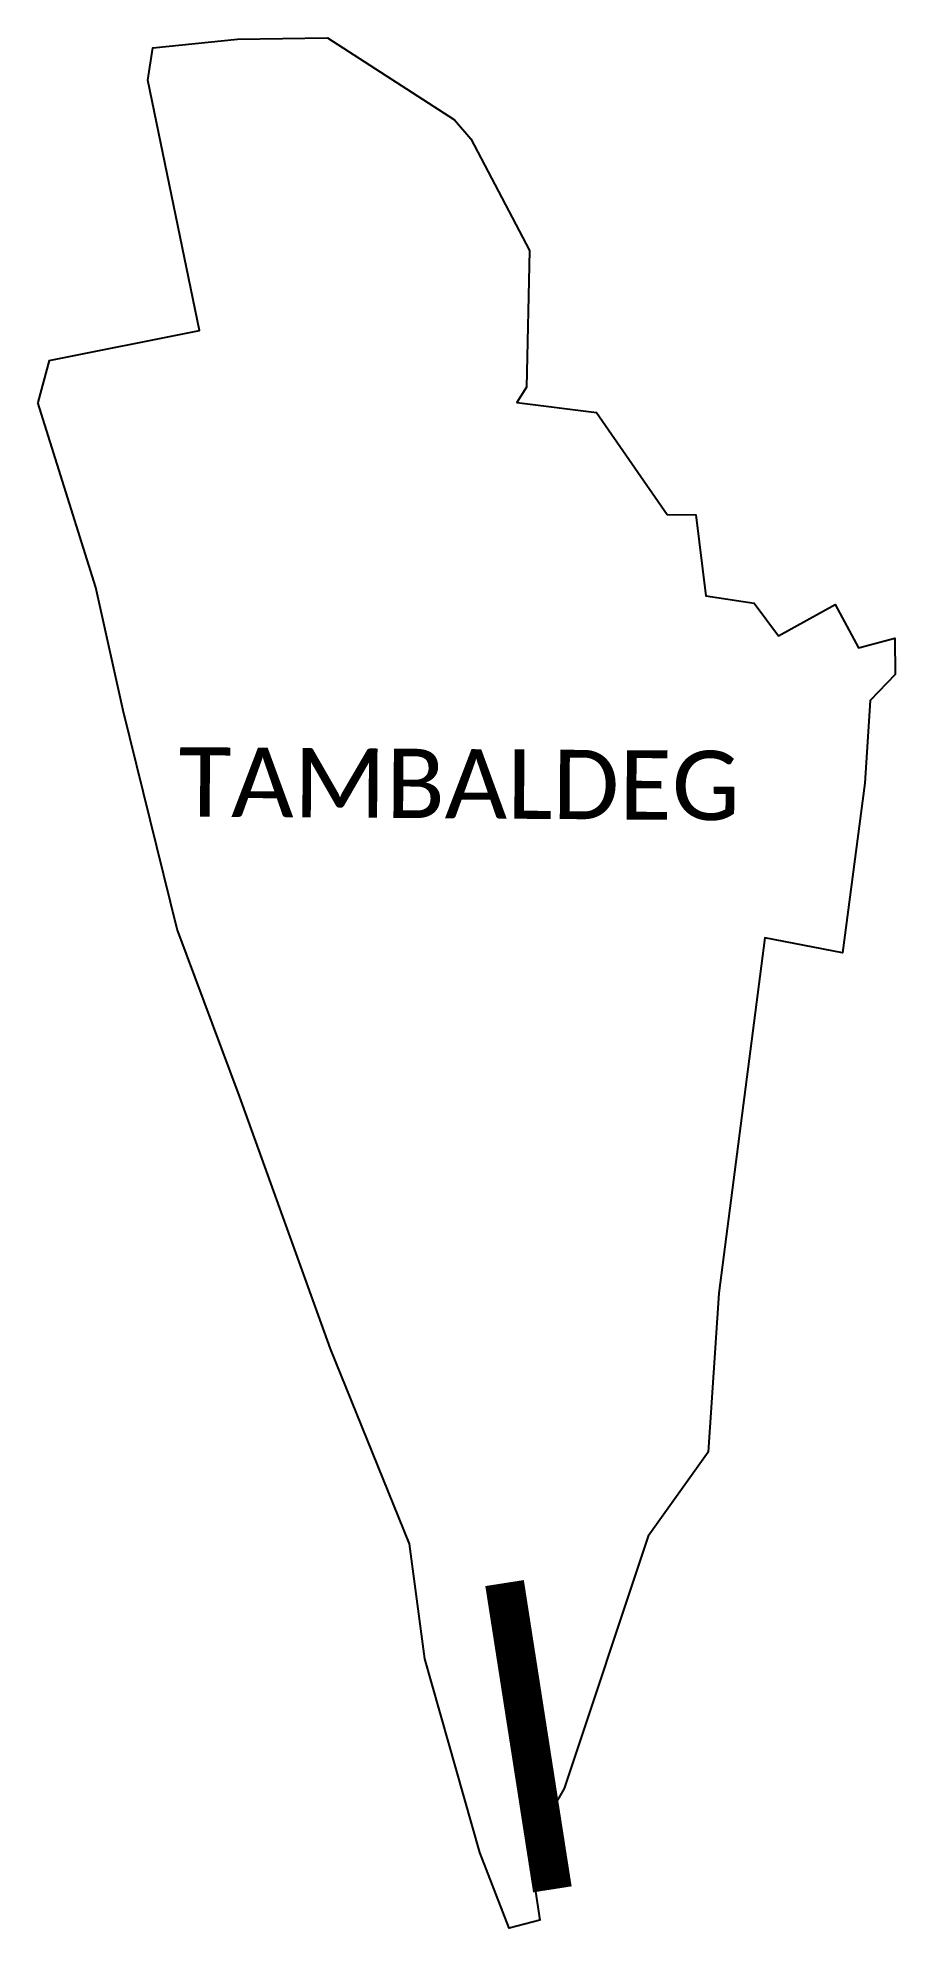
# Model space of a CAD drawing. Header units: metres. Extents: x 329589 to 330689, y 1799874 to 1802297.
import ezdxf

# ---------------------------------------------------------------- set-up
doc = ezdxf.new("R2010")
doc.units = ezdxf.units.M
doc.header["$MEASUREMENT"] = 0
for name, color, linetype in [('UNPROTECTED DUE TO CREEK', 150, 'Continuous'), ('VILLAGE BOUNDRY', 3, 'Continuous'), ('VILLAGE NAME', 250, 'Continuous')]:
    doc.layers.add(name, color=color, linetype=linetype)
doc.styles.get("Standard").update_dxf_attribs({"font": 'arial.ttf'})

msp = doc.modelspace()

# ---------------------------------------------------------------- linework, layer by layer
at = {"layer": 'UNPROTECTED DUE TO CREEK', "const_width": 50, "flags": 128}
msp.add_lwpolyline([(330188, 1800316), (330249.3, 1799923.4)], dxfattribs=at)
at = {"layer": 'VILLAGE BOUNDRY'}
msp.add_lwpolyline([(329603.8, 1801883.3), (329589.3, 1801829.3)], dxfattribs=at)
for points in [[(329603.8, 1801883.3, 0), (329796.8, 1801921.7, 0), (329730.3, 1802242.5, 0), (329737, 1802283.9, 0), (329845.4, 1802295.2, 0), (329960.8, 1802297, 0), (330123.6, 1802192, 0), (330144.8, 1802167.6, 0), (330220, 1802024.3, 0), (330216.1, 1801849.1, 0), (330203.8, 1801829.6, 0), (330305.7, 1801816.6, 0), (330396.6, 1801685.9, 0), (330433.1, 1801685.6, 0), (330446.1, 1801581.7, 0), (330508.1, 1801572.2, 0), (330539.3, 1801530.2, 0), (330612, 1801570.4, 0), (330641.8, 1801515, 0), (330688.6, 1801527.4, 0), (330689, 1801480.8, 0)], [(330689, 1801480.8, 0), (330656.9, 1801447.4, 0), (330649.9, 1801341.4, 0), (330621.4, 1801123.9, 0), (330521.6, 1801143, 0), (330462.6, 1800687.7, 0), (330449, 1800484, 0), (330372.3, 1800376.1, 0), (330264.3, 1800052.8, 0), (330219.4, 1799974.4, 0), (330233.1, 1799884, 0), (330193.7, 1799873.6, 0), (330156.3, 1799970.6, 0), (330085.7, 1800218.7, 0), (330066.1, 1800366.4, 0), (329964.7, 1800616.5, 0), (329848, 1800940.1, 0), (329768.2, 1801154.1, 0), (329698.6, 1801434.5, 0), (329663.7, 1801592.4, 0), (329589.3, 1801829.3, 0)]]:
    msp.add_polyline3d(points, dxfattribs=at)

# ---------------------------------------------------------------- texts
at = {"layer": 'VILLAGE NAME', "insert": (329770.3, 1801387.6), "char_height": 88.859, "attachment_point": 1, "rotation": 359.6139}
msp.add_mtext_dynamic_manual_height_columns('{\\fCalibri|b0|i0|c0|p34;TAMBALDEG}', width=876.845, gutter_width=444.3, heights=[0], dxfattribs=at)

doc.saveas('drawing.dxf')
